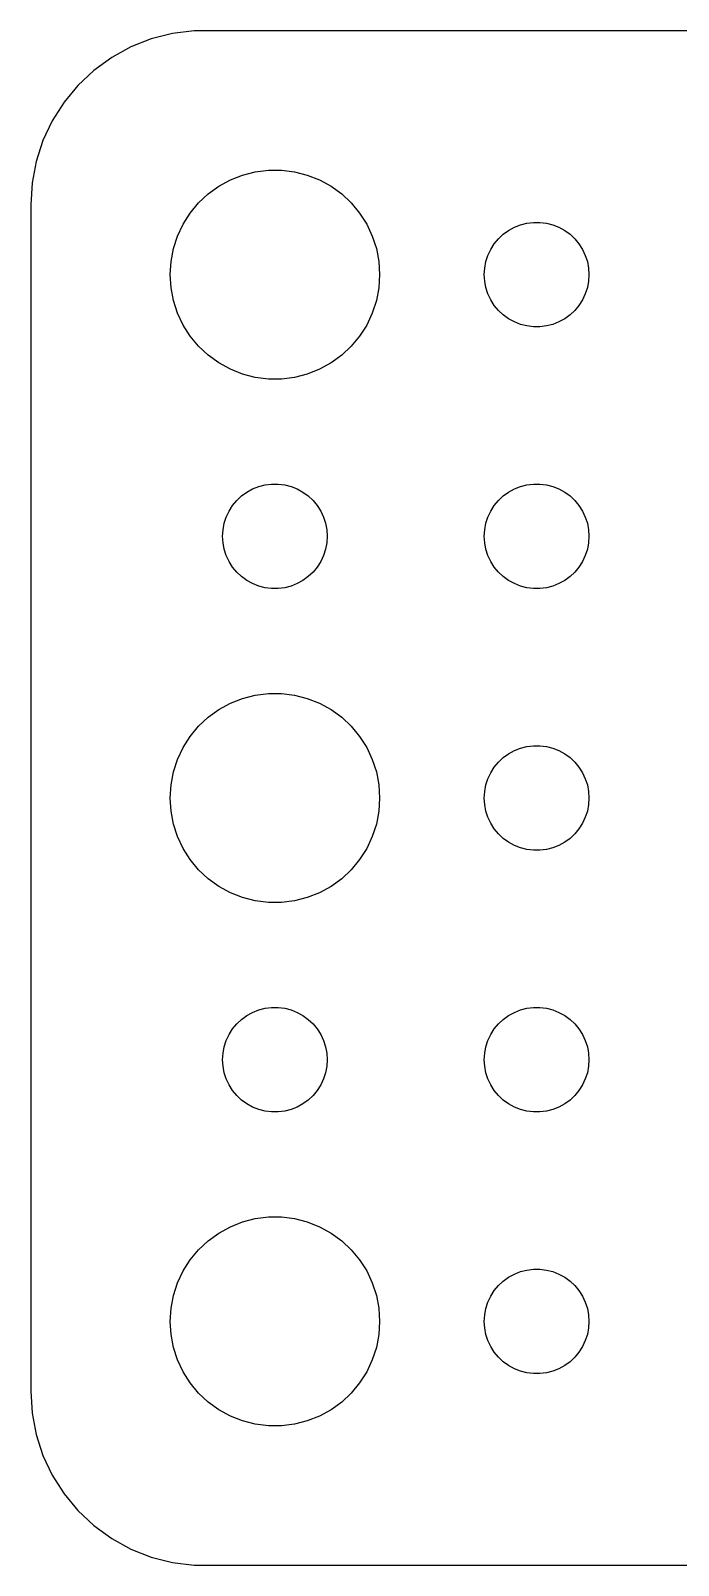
# Model space of a CAD drawing. Header units: metres. Extents: x -22 to 22, y 140 to 346.
# Drawn here: x -22 to -3.44, y 194.01 to 237.99 of the extents above; entities that cross this region are included whole.
import ezdxf

# ---------------------------------------------------------------- set-up
doc = ezdxf.new("R2010")
doc.units = ezdxf.units.M

msp = doc.modelspace()

# ---------------------------------------------------------------- linework, layer by layer
for p, q in [((-17.3139, 237.99), (-17.9369, 237.911)), ((17.3139, 237.99), (-17.3139, 237.99)), ((-19.1289, 237.524), (-19.6791, 237.222)), ((-18.5451, 237.755), (-19.1289, 237.524)), ((-17.9369, 237.911), (-18.5451, 237.755)), ((-19.6791, 237.222), (-20.1871, 236.853)), ((-20.1871, 236.853), (-20.6448, 236.423)), ((-20.6448, 236.423), (-21.0451, 235.939)), ((-21.0451, 235.939), (-21.3815, 235.409)), ((-21.3815, 235.409), (-21.6489, 234.841)), ((-21.6489, 234.841), (-21.8429, 234.243)), ((-21.8429, 234.243), (-21.9606, 233.627)), ((-15.5621, 233.947), (-15.1884, 233.994)), ((-15.1884, 233.994), (-14.8116, 233.994)), ((-14.8116, 233.994), (-14.4379, 233.947)), ((-21.9606, 233.627), (-22, 233)), ((-16.6075, 233.533), (-16.2773, 233.714)), ((-16.2773, 233.714), (-15.927, 233.853)), ((-15.927, 233.853), (-15.5621, 233.947)), ((-14.4379, 233.947), (-14.0729, 233.853)), ((-14.0729, 233.853), (-13.7227, 233.714)), ((-13.7227, 233.714), (-13.3925, 233.533)), ((-17.1869, 233.054), (-16.9123, 233.312)), ((-16.9123, 233.312), (-16.6075, 233.533)), ((-13.3925, 233.533), (-13.0877, 233.312)), ((-13.0877, 233.312), (-12.8131, 233.054)), ((-22, 233), (-22, 199)), ((-17.6289, 232.445), (-17.427, 232.763)), ((-17.427, 232.763), (-17.1869, 233.054)), ((-12.8131, 233.054), (-12.5729, 232.763)), ((-12.5729, 232.763), (-12.3711, 232.445)), ((-17.7893, 232.104), (-17.6289, 232.445)), ((-12.3711, 232.445), (-12.2107, 232.104)), ((-8.45613, 232.156), (-8.30373, 232.266)), ((-8.30373, 232.266), (-8.13866, 232.357)), ((-8.13866, 232.357), (-7.96352, 232.427)), ((-7.96352, 232.427), (-7.78107, 232.473)), ((-7.78107, 232.473), (-7.59418, 232.497)), ((-7.59418, 232.497), (-7.40581, 232.497)), ((-7.40581, 232.497), (-7.21892, 232.473)), ((-7.21892, 232.473), (-7.03647, 232.427)), ((-7.03647, 232.427), (-6.86133, 232.357)), ((-6.86133, 232.357), (-6.69626, 232.266)), ((-6.69626, 232.266), (-6.54385, 232.156)), ((-17.9057, 231.746), (-17.7893, 232.104)), ((-12.2107, 232.104), (-12.0942, 231.746)), ((-8.81445, 231.723), (-8.71352, 231.882)), ((-8.71352, 231.882), (-8.59344, 232.027)), ((-8.59344, 232.027), (-8.45613, 232.156)), ((-6.54385, 232.156), (-6.40654, 232.027)), ((-6.40654, 232.027), (-6.28647, 231.882)), ((-6.28647, 231.882), (-6.18553, 231.723)), ((-18, 231), (-17.9763, 231.376)), ((-17.9763, 231.376), (-17.9057, 231.746)), ((-12.0942, 231.746), (-12.0237, 231.376)), ((-12.0237, 231.376), (-12, 231)), ((-8.98816, 231.188), (-8.95287, 231.373)), ((-8.95287, 231.373), (-8.89465, 231.552)), ((-8.89465, 231.552), (-8.81445, 231.723)), ((-6.18553, 231.723), (-6.10533, 231.552)), ((-6.10533, 231.552), (-6.04712, 231.373)), ((-6.04712, 231.373), (-6.01183, 231.188)), ((-17.9763, 230.624), (-18, 231)), ((-12, 231), (-12.0237, 230.624)), ((-9, 231), (-8.98816, 231.188)), ((-8.98816, 230.812), (-9, 231)), ((-6.01183, 231.188), (-6, 231)), ((-6, 231), (-6.01183, 230.812)), ((-17.9057, 230.254), (-17.9763, 230.624)), ((-12.0237, 230.624), (-12.0942, 230.254)), ((-8.95287, 230.627), (-8.98816, 230.812)), ((-8.89465, 230.448), (-8.95287, 230.627)), ((-6.04712, 230.627), (-6.10533, 230.448)), ((-6.01183, 230.812), (-6.04712, 230.627)), ((-17.7893, 229.896), (-17.9057, 230.254)), ((-12.0942, 230.254), (-12.2107, 229.896)), ((-8.81445, 230.277), (-8.89465, 230.448)), ((-8.71352, 230.118), (-8.81445, 230.277)), ((-8.59344, 229.973), (-8.71352, 230.118)), ((-6.28647, 230.118), (-6.40654, 229.973)), ((-6.18553, 230.277), (-6.28647, 230.118)), ((-6.10533, 230.448), (-6.18553, 230.277)), ((-17.6289, 229.555), (-17.7893, 229.896)), ((-12.2107, 229.896), (-12.3711, 229.555)), ((-8.45613, 229.844), (-8.59344, 229.973)), ((-8.30373, 229.734), (-8.45613, 229.844)), ((-8.13866, 229.643), (-8.30373, 229.734)), ((-7.96352, 229.573), (-8.13866, 229.643)), ((-6.86133, 229.643), (-7.03647, 229.573)), ((-6.69626, 229.734), (-6.86133, 229.643)), ((-6.54385, 229.844), (-6.69626, 229.734)), ((-6.40654, 229.973), (-6.54385, 229.844)), ((-17.427, 229.237), (-17.6289, 229.555)), ((-17.1869, 228.946), (-17.427, 229.237)), ((-12.5729, 229.237), (-12.8131, 228.946)), ((-12.3711, 229.555), (-12.5729, 229.237)), ((-7.78107, 229.527), (-7.96352, 229.573)), ((-7.59418, 229.503), (-7.78107, 229.527)), ((-7.40581, 229.503), (-7.59418, 229.503)), ((-7.21892, 229.527), (-7.40581, 229.503)), ((-7.03647, 229.573), (-7.21892, 229.527)), ((-16.9123, 228.688), (-17.1869, 228.946)), ((-12.8131, 228.946), (-13.0877, 228.688)), ((-16.6075, 228.467), (-16.9123, 228.688)), ((-16.2773, 228.286), (-16.6075, 228.467)), ((-15.927, 228.147), (-16.2773, 228.286)), ((-13.7227, 228.286), (-14.0729, 228.147)), ((-13.3925, 228.467), (-13.7227, 228.286)), ((-13.0877, 228.688), (-13.3925, 228.467)), ((-15.5621, 228.053), (-15.927, 228.147)), ((-15.1884, 228.006), (-15.5621, 228.053)), ((-14.8116, 228.006), (-15.1884, 228.006)), ((-14.4379, 228.053), (-14.8116, 228.006)), ((-14.0729, 228.147), (-14.4379, 228.053)), ((-15.9561, 224.656), (-15.8037, 224.766)), ((-15.8037, 224.766), (-15.6387, 224.857)), ((-15.6387, 224.857), (-15.4635, 224.927)), ((-15.4635, 224.927), (-15.2811, 224.973)), ((-15.2811, 224.973), (-15.0942, 224.997)), ((-15.0942, 224.997), (-14.9058, 224.997)), ((-14.9058, 224.997), (-14.7189, 224.973)), ((-14.7189, 224.973), (-14.5365, 224.927)), ((-14.5365, 224.927), (-14.3613, 224.857)), ((-14.3613, 224.857), (-14.1963, 224.766)), ((-14.1963, 224.766), (-14.0439, 224.656)), ((-8.45613, 224.656), (-8.30373, 224.766)), ((-8.30373, 224.766), (-8.13866, 224.857)), ((-8.13866, 224.857), (-7.96352, 224.927)), ((-7.96352, 224.927), (-7.78107, 224.973)), ((-7.78107, 224.973), (-7.59418, 224.997)), ((-7.59418, 224.997), (-7.40581, 224.997)), ((-7.40581, 224.997), (-7.21892, 224.973)), ((-7.21892, 224.973), (-7.03647, 224.927)), ((-7.03647, 224.927), (-6.86133, 224.857)), ((-6.86133, 224.857), (-6.69626, 224.766)), ((-6.69626, 224.766), (-6.54385, 224.656)), ((-16.3145, 224.223), (-16.2135, 224.382)), ((-16.2135, 224.382), (-16.0934, 224.527)), ((-16.0934, 224.527), (-15.9561, 224.656)), ((-14.0439, 224.656), (-13.9065, 224.527)), ((-13.9065, 224.527), (-13.7865, 224.382)), ((-13.7865, 224.382), (-13.6855, 224.223)), ((-8.81445, 224.223), (-8.71352, 224.382)), ((-8.71352, 224.382), (-8.59344, 224.527)), ((-8.59344, 224.527), (-8.45613, 224.656)), ((-6.54385, 224.656), (-6.40654, 224.527)), ((-6.40654, 224.527), (-6.28647, 224.382)), ((-6.28647, 224.382), (-6.18553, 224.223)), ((-16.4882, 223.688), (-16.4529, 223.873)), ((-16.4529, 223.873), (-16.3947, 224.052)), ((-16.3947, 224.052), (-16.3145, 224.223)), ((-13.6855, 224.223), (-13.6053, 224.052)), ((-13.6053, 224.052), (-13.5471, 223.873)), ((-13.5471, 223.873), (-13.5118, 223.688)), ((-8.98816, 223.688), (-8.95287, 223.873)), ((-8.95287, 223.873), (-8.89465, 224.052)), ((-8.89465, 224.052), (-8.81445, 224.223)), ((-6.18553, 224.223), (-6.10533, 224.052)), ((-6.10533, 224.052), (-6.04712, 223.873)), ((-6.04712, 223.873), (-6.01183, 223.688)), ((-16.5, 223.5), (-16.4882, 223.688)), ((-16.4882, 223.312), (-16.5, 223.5)), ((-13.5118, 223.688), (-13.5, 223.5)), ((-13.5, 223.5), (-13.5118, 223.312)), ((-9, 223.5), (-8.98816, 223.688)), ((-8.98816, 223.312), (-9, 223.5)), ((-6.01183, 223.688), (-6, 223.5)), ((-6, 223.5), (-6.01183, 223.312)), ((-16.4529, 223.127), (-16.4882, 223.312)), ((-16.3947, 222.948), (-16.4529, 223.127)), ((-13.5471, 223.127), (-13.6053, 222.948)), ((-13.5118, 223.312), (-13.5471, 223.127)), ((-8.95287, 223.127), (-8.98816, 223.312)), ((-8.89465, 222.948), (-8.95287, 223.127)), ((-6.04712, 223.127), (-6.10533, 222.948)), ((-6.01183, 223.312), (-6.04712, 223.127)), ((-16.3145, 222.777), (-16.3947, 222.948)), ((-16.2135, 222.618), (-16.3145, 222.777)), ((-16.0934, 222.473), (-16.2135, 222.618)), ((-13.7865, 222.618), (-13.9065, 222.473)), ((-13.6855, 222.777), (-13.7865, 222.618)), ((-13.6053, 222.948), (-13.6855, 222.777)), ((-8.81445, 222.777), (-8.89465, 222.948)), ((-8.71352, 222.618), (-8.81445, 222.777)), ((-8.59344, 222.473), (-8.71352, 222.618)), ((-6.28647, 222.618), (-6.40654, 222.473)), ((-6.18553, 222.777), (-6.28647, 222.618)), ((-6.10533, 222.948), (-6.18553, 222.777)), ((-15.9561, 222.344), (-16.0934, 222.473)), ((-15.8037, 222.234), (-15.9561, 222.344)), ((-15.6387, 222.143), (-15.8037, 222.234)), ((-15.4635, 222.073), (-15.6387, 222.143)), ((-14.3613, 222.143), (-14.5365, 222.073)), ((-14.1963, 222.234), (-14.3613, 222.143)), ((-14.0439, 222.344), (-14.1963, 222.234)), ((-13.9065, 222.473), (-14.0439, 222.344)), ((-8.45613, 222.344), (-8.59344, 222.473)), ((-8.30373, 222.234), (-8.45613, 222.344)), ((-8.13866, 222.143), (-8.30373, 222.234)), ((-7.96352, 222.073), (-8.13866, 222.143)), ((-6.86133, 222.143), (-7.03647, 222.073)), ((-6.69626, 222.234), (-6.86133, 222.143)), ((-6.54385, 222.344), (-6.69626, 222.234)), ((-6.40654, 222.473), (-6.54385, 222.344)), ((-15.2811, 222.027), (-15.4635, 222.073)), ((-15.0942, 222.003), (-15.2811, 222.027)), ((-14.9058, 222.003), (-15.0942, 222.003)), ((-14.7189, 222.027), (-14.9058, 222.003)), ((-14.5365, 222.073), (-14.7189, 222.027)), ((-7.78107, 222.027), (-7.96352, 222.073)), ((-7.59418, 222.003), (-7.78107, 222.027)), ((-7.40581, 222.003), (-7.59418, 222.003)), ((-7.21892, 222.027), (-7.40581, 222.003)), ((-7.03647, 222.073), (-7.21892, 222.027)), ((-16.6075, 218.533), (-16.2773, 218.714)), ((-16.2773, 218.714), (-15.927, 218.853)), ((-15.927, 218.853), (-15.5621, 218.947)), ((-15.5621, 218.947), (-15.1884, 218.994)), ((-15.1884, 218.994), (-14.8116, 218.994)), ((-14.8116, 218.994), (-14.4379, 218.947)), ((-14.4379, 218.947), (-14.0729, 218.853)), ((-14.0729, 218.853), (-13.7227, 218.714)), ((-13.7227, 218.714), (-13.3925, 218.533)), ((-17.1869, 218.054), (-16.9123, 218.312)), ((-16.9123, 218.312), (-16.6075, 218.533)), ((-13.3925, 218.533), (-13.0877, 218.312)), ((-13.0877, 218.312), (-12.8131, 218.054)), ((-17.6289, 217.445), (-17.427, 217.763)), ((-17.427, 217.763), (-17.1869, 218.054)), ((-12.8131, 218.054), (-12.5729, 217.763)), ((-12.5729, 217.763), (-12.3711, 217.445)), ((-17.7893, 217.104), (-17.6289, 217.445)), ((-12.3711, 217.445), (-12.2107, 217.104)), ((-8.45613, 217.156), (-8.30373, 217.266)), ((-8.30373, 217.266), (-8.13866, 217.357)), ((-8.13866, 217.357), (-7.96352, 217.427)), ((-7.96352, 217.427), (-7.78107, 217.473)), ((-7.78107, 217.473), (-7.59418, 217.497)), ((-7.59418, 217.497), (-7.40581, 217.497)), ((-7.40581, 217.497), (-7.21892, 217.473)), ((-7.21892, 217.473), (-7.03647, 217.427)), ((-7.03647, 217.427), (-6.86133, 217.357)), ((-6.86133, 217.357), (-6.69626, 217.266)), ((-6.69626, 217.266), (-6.54385, 217.156)), ((-17.9057, 216.746), (-17.7893, 217.104)), ((-12.2107, 217.104), (-12.0942, 216.746)), ((-8.81445, 216.723), (-8.71352, 216.882)), ((-8.71352, 216.882), (-8.59344, 217.027)), ((-8.59344, 217.027), (-8.45613, 217.156)), ((-6.54385, 217.156), (-6.40654, 217.027)), ((-6.40654, 217.027), (-6.28647, 216.882)), ((-6.28647, 216.882), (-6.18553, 216.723)), ((-17.9763, 216.376), (-17.9057, 216.746)), ((-12.0942, 216.746), (-12.0237, 216.376)), ((-8.95287, 216.373), (-8.89465, 216.552)), ((-8.89465, 216.552), (-8.81445, 216.723)), ((-6.18553, 216.723), (-6.10533, 216.552)), ((-6.10533, 216.552), (-6.04712, 216.373)), ((-18, 216), (-17.9763, 216.376)), ((-17.9763, 215.624), (-18, 216)), ((-12.0237, 216.376), (-12, 216)), ((-12, 216), (-12.0237, 215.624)), ((-9, 216), (-8.98816, 216.188)), ((-8.98816, 215.812), (-9, 216)), ((-8.98816, 216.188), (-8.95287, 216.373)), ((-6.04712, 216.373), (-6.01183, 216.188)), ((-6.01183, 216.188), (-6, 216)), ((-6, 216), (-6.01183, 215.812)), ((-17.9057, 215.254), (-17.9763, 215.624)), ((-12.0237, 215.624), (-12.0942, 215.254)), ((-8.95287, 215.627), (-8.98816, 215.812)), ((-8.89465, 215.448), (-8.95287, 215.627)), ((-6.04712, 215.627), (-6.10533, 215.448)), ((-6.01183, 215.812), (-6.04712, 215.627)), ((-17.7893, 214.896), (-17.9057, 215.254)), ((-12.0942, 215.254), (-12.2107, 214.896)), ((-8.81445, 215.277), (-8.89465, 215.448)), ((-8.71352, 215.118), (-8.81445, 215.277)), ((-8.59344, 214.973), (-8.71352, 215.118)), ((-6.28647, 215.118), (-6.40654, 214.973)), ((-6.18553, 215.277), (-6.28647, 215.118)), ((-6.10533, 215.448), (-6.18553, 215.277)), ((-17.6289, 214.555), (-17.7893, 214.896)), ((-12.2107, 214.896), (-12.3711, 214.555)), ((-8.45613, 214.844), (-8.59344, 214.973)), ((-8.30373, 214.734), (-8.45613, 214.844)), ((-8.13866, 214.643), (-8.30373, 214.734)), ((-7.96352, 214.573), (-8.13866, 214.643)), ((-6.86133, 214.643), (-7.03647, 214.573)), ((-6.69626, 214.734), (-6.86133, 214.643)), ((-6.54385, 214.844), (-6.69626, 214.734)), ((-6.40654, 214.973), (-6.54385, 214.844)), ((-17.427, 214.237), (-17.6289, 214.555)), ((-17.1869, 213.946), (-17.427, 214.237)), ((-12.5729, 214.237), (-12.8131, 213.946)), ((-12.3711, 214.555), (-12.5729, 214.237)), ((-7.78107, 214.527), (-7.96352, 214.573)), ((-7.59418, 214.503), (-7.78107, 214.527)), ((-7.40581, 214.503), (-7.59418, 214.503)), ((-7.21892, 214.527), (-7.40581, 214.503)), ((-7.03647, 214.573), (-7.21892, 214.527)), ((-16.9123, 213.688), (-17.1869, 213.946)), ((-12.8131, 213.946), (-13.0877, 213.688)), ((-16.6075, 213.467), (-16.9123, 213.688)), ((-16.2773, 213.286), (-16.6075, 213.467)), ((-13.3925, 213.467), (-13.7227, 213.286)), ((-13.0877, 213.688), (-13.3925, 213.467)), ((-15.927, 213.147), (-16.2773, 213.286)), ((-15.5621, 213.053), (-15.927, 213.147)), ((-15.1884, 213.006), (-15.5621, 213.053)), ((-14.8116, 213.006), (-15.1884, 213.006)), ((-14.4379, 213.053), (-14.8116, 213.006)), ((-14.0729, 213.147), (-14.4379, 213.053)), ((-13.7227, 213.286), (-14.0729, 213.147)), ((-15.8037, 209.766), (-15.6387, 209.857)), ((-15.6387, 209.857), (-15.4635, 209.927)), ((-15.4635, 209.927), (-15.2811, 209.973)), ((-15.2811, 209.973), (-15.0942, 209.997)), ((-15.0942, 209.997), (-14.9058, 209.997)), ((-14.9058, 209.997), (-14.7189, 209.973)), ((-14.7189, 209.973), (-14.5365, 209.927)), ((-14.5365, 209.927), (-14.3613, 209.857)), ((-14.3613, 209.857), (-14.1963, 209.766)), ((-8.30373, 209.766), (-8.13866, 209.857)), ((-8.13866, 209.857), (-7.96352, 209.927)), ((-7.96352, 209.927), (-7.78107, 209.973)), ((-7.78107, 209.973), (-7.59418, 209.997)), ((-7.59418, 209.997), (-7.40581, 209.997)), ((-7.40581, 209.997), (-7.21892, 209.973)), ((-7.21892, 209.973), (-7.03647, 209.927)), ((-7.03647, 209.927), (-6.86133, 209.857)), ((-6.86133, 209.857), (-6.69626, 209.766)), ((-16.3145, 209.223), (-16.2135, 209.382)), ((-16.2135, 209.382), (-16.0934, 209.527)), ((-16.0934, 209.527), (-15.9561, 209.656)), ((-15.9561, 209.656), (-15.8037, 209.766)), ((-14.1963, 209.766), (-14.0439, 209.656)), ((-14.0439, 209.656), (-13.9065, 209.527)), ((-13.9065, 209.527), (-13.7865, 209.382)), ((-13.7865, 209.382), (-13.6855, 209.223)), ((-8.81445, 209.223), (-8.71352, 209.382)), ((-8.71352, 209.382), (-8.59344, 209.527)), ((-8.59344, 209.527), (-8.45613, 209.656)), ((-8.45613, 209.656), (-8.30373, 209.766)), ((-6.69626, 209.766), (-6.54385, 209.656)), ((-6.54385, 209.656), (-6.40654, 209.527)), ((-6.40654, 209.527), (-6.28647, 209.382)), ((-6.28647, 209.382), (-6.18553, 209.223)), ((-16.4529, 208.873), (-16.3947, 209.052)), ((-16.3947, 209.052), (-16.3145, 209.223)), ((-13.6855, 209.223), (-13.6053, 209.052)), ((-13.6053, 209.052), (-13.5471, 208.873)), ((-8.95287, 208.873), (-8.89465, 209.052)), ((-8.89465, 209.052), (-8.81445, 209.223)), ((-6.18553, 209.223), (-6.10533, 209.052)), ((-6.10533, 209.052), (-6.04712, 208.873)), ((-16.5, 208.5), (-16.4882, 208.688)), ((-16.4882, 208.312), (-16.5, 208.5)), ((-16.4882, 208.688), (-16.4529, 208.873)), ((-13.5471, 208.873), (-13.5118, 208.688)), ((-13.5118, 208.688), (-13.5, 208.5)), ((-13.5, 208.5), (-13.5118, 208.312)), ((-9, 208.5), (-8.98816, 208.688)), ((-8.98816, 208.312), (-9, 208.5)), ((-8.98816, 208.688), (-8.95287, 208.873)), ((-6.04712, 208.873), (-6.01183, 208.688)), ((-6.01183, 208.688), (-6, 208.5)), ((-6, 208.5), (-6.01183, 208.312)), ((-16.4529, 208.127), (-16.4882, 208.312)), ((-16.3947, 207.948), (-16.4529, 208.127)), ((-13.5471, 208.127), (-13.6053, 207.948)), ((-13.5118, 208.312), (-13.5471, 208.127)), ((-8.95287, 208.127), (-8.98816, 208.312)), ((-8.89465, 207.948), (-8.95287, 208.127)), ((-6.04712, 208.127), (-6.10533, 207.948)), ((-6.01183, 208.312), (-6.04712, 208.127)), ((-16.3145, 207.777), (-16.3947, 207.948)), ((-16.2135, 207.618), (-16.3145, 207.777)), ((-16.0934, 207.473), (-16.2135, 207.618)), ((-13.7865, 207.618), (-13.9065, 207.473)), ((-13.6855, 207.777), (-13.7865, 207.618)), ((-13.6053, 207.948), (-13.6855, 207.777)), ((-8.81445, 207.777), (-8.89465, 207.948)), ((-8.71352, 207.618), (-8.81445, 207.777)), ((-8.59344, 207.473), (-8.71352, 207.618)), ((-6.28647, 207.618), (-6.40654, 207.473)), ((-6.18553, 207.777), (-6.28647, 207.618)), ((-6.10533, 207.948), (-6.18553, 207.777)), ((-15.9561, 207.344), (-16.0934, 207.473)), ((-15.8037, 207.234), (-15.9561, 207.344)), ((-15.6387, 207.143), (-15.8037, 207.234)), ((-14.1963, 207.234), (-14.3613, 207.143)), ((-14.0439, 207.344), (-14.1963, 207.234)), ((-13.9065, 207.473), (-14.0439, 207.344)), ((-8.45613, 207.344), (-8.59344, 207.473)), ((-8.30373, 207.234), (-8.45613, 207.344)), ((-8.13866, 207.143), (-8.30373, 207.234)), ((-6.69626, 207.234), (-6.86133, 207.143)), ((-6.54385, 207.344), (-6.69626, 207.234)), ((-6.40654, 207.473), (-6.54385, 207.344)), ((-15.4635, 207.073), (-15.6387, 207.143)), ((-15.2811, 207.027), (-15.4635, 207.073)), ((-15.0942, 207.003), (-15.2811, 207.027)), ((-14.9058, 207.003), (-15.0942, 207.003)), ((-14.7189, 207.027), (-14.9058, 207.003)), ((-14.5365, 207.073), (-14.7189, 207.027)), ((-14.3613, 207.143), (-14.5365, 207.073)), ((-7.96352, 207.073), (-8.13866, 207.143)), ((-7.78107, 207.027), (-7.96352, 207.073)), ((-7.59418, 207.003), (-7.78107, 207.027)), ((-7.40581, 207.003), (-7.59418, 207.003)), ((-7.21892, 207.027), (-7.40581, 207.003)), ((-7.03647, 207.073), (-7.21892, 207.027)), ((-6.86133, 207.143), (-7.03647, 207.073)), ((-16.6075, 203.533), (-16.2773, 203.714)), ((-16.2773, 203.714), (-15.927, 203.853)), ((-15.927, 203.853), (-15.5621, 203.947)), ((-15.5621, 203.947), (-15.1884, 203.994)), ((-15.1884, 203.994), (-14.8116, 203.994)), ((-14.8116, 203.994), (-14.4379, 203.947)), ((-14.4379, 203.947), (-14.0729, 203.853)), ((-14.0729, 203.853), (-13.7227, 203.714)), ((-13.7227, 203.714), (-13.3925, 203.533)), ((-17.1869, 203.054), (-16.9123, 203.312)), ((-16.9123, 203.312), (-16.6075, 203.533)), ((-13.3925, 203.533), (-13.0877, 203.312)), ((-13.0877, 203.312), (-12.8131, 203.054)), ((-17.6289, 202.445), (-17.427, 202.763)), ((-17.427, 202.763), (-17.1869, 203.054)), ((-12.8131, 203.054), (-12.5729, 202.763)), ((-12.5729, 202.763), (-12.3711, 202.445)), ((-17.7893, 202.104), (-17.6289, 202.445)), ((-12.3711, 202.445), (-12.2107, 202.104)), ((-8.30373, 202.266), (-8.13866, 202.357)), ((-8.13866, 202.357), (-7.96352, 202.427)), ((-7.96352, 202.427), (-7.78107, 202.473)), ((-7.78107, 202.473), (-7.59418, 202.497)), ((-7.59418, 202.497), (-7.40581, 202.497)), ((-7.40581, 202.497), (-7.21892, 202.473)), ((-7.21892, 202.473), (-7.03647, 202.427)), ((-7.03647, 202.427), (-6.86133, 202.357)), ((-6.86133, 202.357), (-6.69626, 202.266)), ((-17.9057, 201.746), (-17.7893, 202.104)), ((-12.2107, 202.104), (-12.0942, 201.746)), ((-8.81445, 201.723), (-8.71352, 201.882)), ((-8.71352, 201.882), (-8.59344, 202.027)), ((-8.59344, 202.027), (-8.45613, 202.156)), ((-8.45613, 202.156), (-8.30373, 202.266)), ((-6.69626, 202.266), (-6.54385, 202.156)), ((-6.54385, 202.156), (-6.40654, 202.027)), ((-6.40654, 202.027), (-6.28647, 201.882)), ((-6.28647, 201.882), (-6.18553, 201.723)), ((-17.9763, 201.376), (-17.9057, 201.746)), ((-12.0942, 201.746), (-12.0237, 201.376)), ((-8.95287, 201.373), (-8.89465, 201.552)), ((-8.89465, 201.552), (-8.81445, 201.723)), ((-6.18553, 201.723), (-6.10533, 201.552)), ((-6.10533, 201.552), (-6.04712, 201.373)), ((-18, 201), (-17.9763, 201.376)), ((-17.9763, 200.624), (-18, 201)), ((-12.0237, 201.376), (-12, 201)), ((-12, 201), (-12.0237, 200.624)), ((-9, 201), (-8.98816, 201.188)), ((-8.98816, 200.812), (-9, 201)), ((-8.98816, 201.188), (-8.95287, 201.373)), ((-6.04712, 201.373), (-6.01183, 201.188)), ((-6.01183, 201.188), (-6, 201)), ((-6, 201), (-6.01183, 200.812)), ((-17.9057, 200.254), (-17.9763, 200.624)), ((-12.0237, 200.624), (-12.0942, 200.254)), ((-8.95287, 200.627), (-8.98816, 200.812)), ((-8.89465, 200.448), (-8.95287, 200.627)), ((-6.04712, 200.627), (-6.10533, 200.448)), ((-6.01183, 200.812), (-6.04712, 200.627)), ((-17.7893, 199.896), (-17.9057, 200.254)), ((-12.0942, 200.254), (-12.2107, 199.896)), ((-8.81445, 200.277), (-8.89465, 200.448)), ((-8.71352, 200.118), (-8.81445, 200.277)), ((-8.59344, 199.973), (-8.71352, 200.118)), ((-6.28647, 200.118), (-6.40654, 199.973)), ((-6.18553, 200.277), (-6.28647, 200.118)), ((-6.10533, 200.448), (-6.18553, 200.277)), ((-17.6289, 199.555), (-17.7893, 199.896)), ((-12.2107, 199.896), (-12.3711, 199.555)), ((-8.45613, 199.844), (-8.59344, 199.973)), ((-8.30373, 199.734), (-8.45613, 199.844)), ((-8.13866, 199.643), (-8.30373, 199.734)), ((-6.69626, 199.734), (-6.86133, 199.643)), ((-6.54385, 199.844), (-6.69626, 199.734)), ((-6.40654, 199.973), (-6.54385, 199.844)), ((-17.427, 199.237), (-17.6289, 199.555)), ((-17.1869, 198.946), (-17.427, 199.237)), ((-12.5729, 199.237), (-12.8131, 198.946)), ((-12.3711, 199.555), (-12.5729, 199.237)), ((-7.96352, 199.573), (-8.13866, 199.643)), ((-7.78107, 199.527), (-7.96352, 199.573)), ((-7.59418, 199.503), (-7.78107, 199.527)), ((-7.40581, 199.503), (-7.59418, 199.503)), ((-7.21892, 199.527), (-7.40581, 199.503)), ((-7.03647, 199.573), (-7.21892, 199.527)), ((-6.86133, 199.643), (-7.03647, 199.573)), ((-22, 199), (-21.9606, 198.373)), ((-16.9123, 198.688), (-17.1869, 198.946)), ((-12.8131, 198.946), (-13.0877, 198.688)), ((-21.9606, 198.373), (-21.8429, 197.757)), ((-16.6075, 198.467), (-16.9123, 198.688)), ((-16.2773, 198.286), (-16.6075, 198.467)), ((-13.3925, 198.467), (-13.7227, 198.286)), ((-13.0877, 198.688), (-13.3925, 198.467)), ((-15.927, 198.147), (-16.2773, 198.286)), ((-15.5621, 198.053), (-15.927, 198.147)), ((-15.1884, 198.006), (-15.5621, 198.053)), ((-14.8116, 198.006), (-15.1884, 198.006)), ((-14.4379, 198.053), (-14.8116, 198.006)), ((-14.0729, 198.147), (-14.4379, 198.053)), ((-13.7227, 198.286), (-14.0729, 198.147)), ((-21.8429, 197.757), (-21.6489, 197.159)), ((-21.6489, 197.159), (-21.3815, 196.591)), ((-21.3815, 196.591), (-21.0451, 196.061)), ((-21.0451, 196.061), (-20.6448, 195.577)), ((-20.6448, 195.577), (-20.1871, 195.147)), ((-20.1871, 195.147), (-19.6791, 194.778)), ((-19.6791, 194.778), (-19.1289, 194.476)), ((-19.1289, 194.476), (-18.5451, 194.245)), ((-18.5451, 194.245), (-17.9369, 194.089)), ((-17.9369, 194.089), (-17.3139, 194.01)), ((-17.3139, 194.01), (17.3139, 194.01))]:
    msp.add_line(p, q)

doc.saveas('drawing.dxf')
